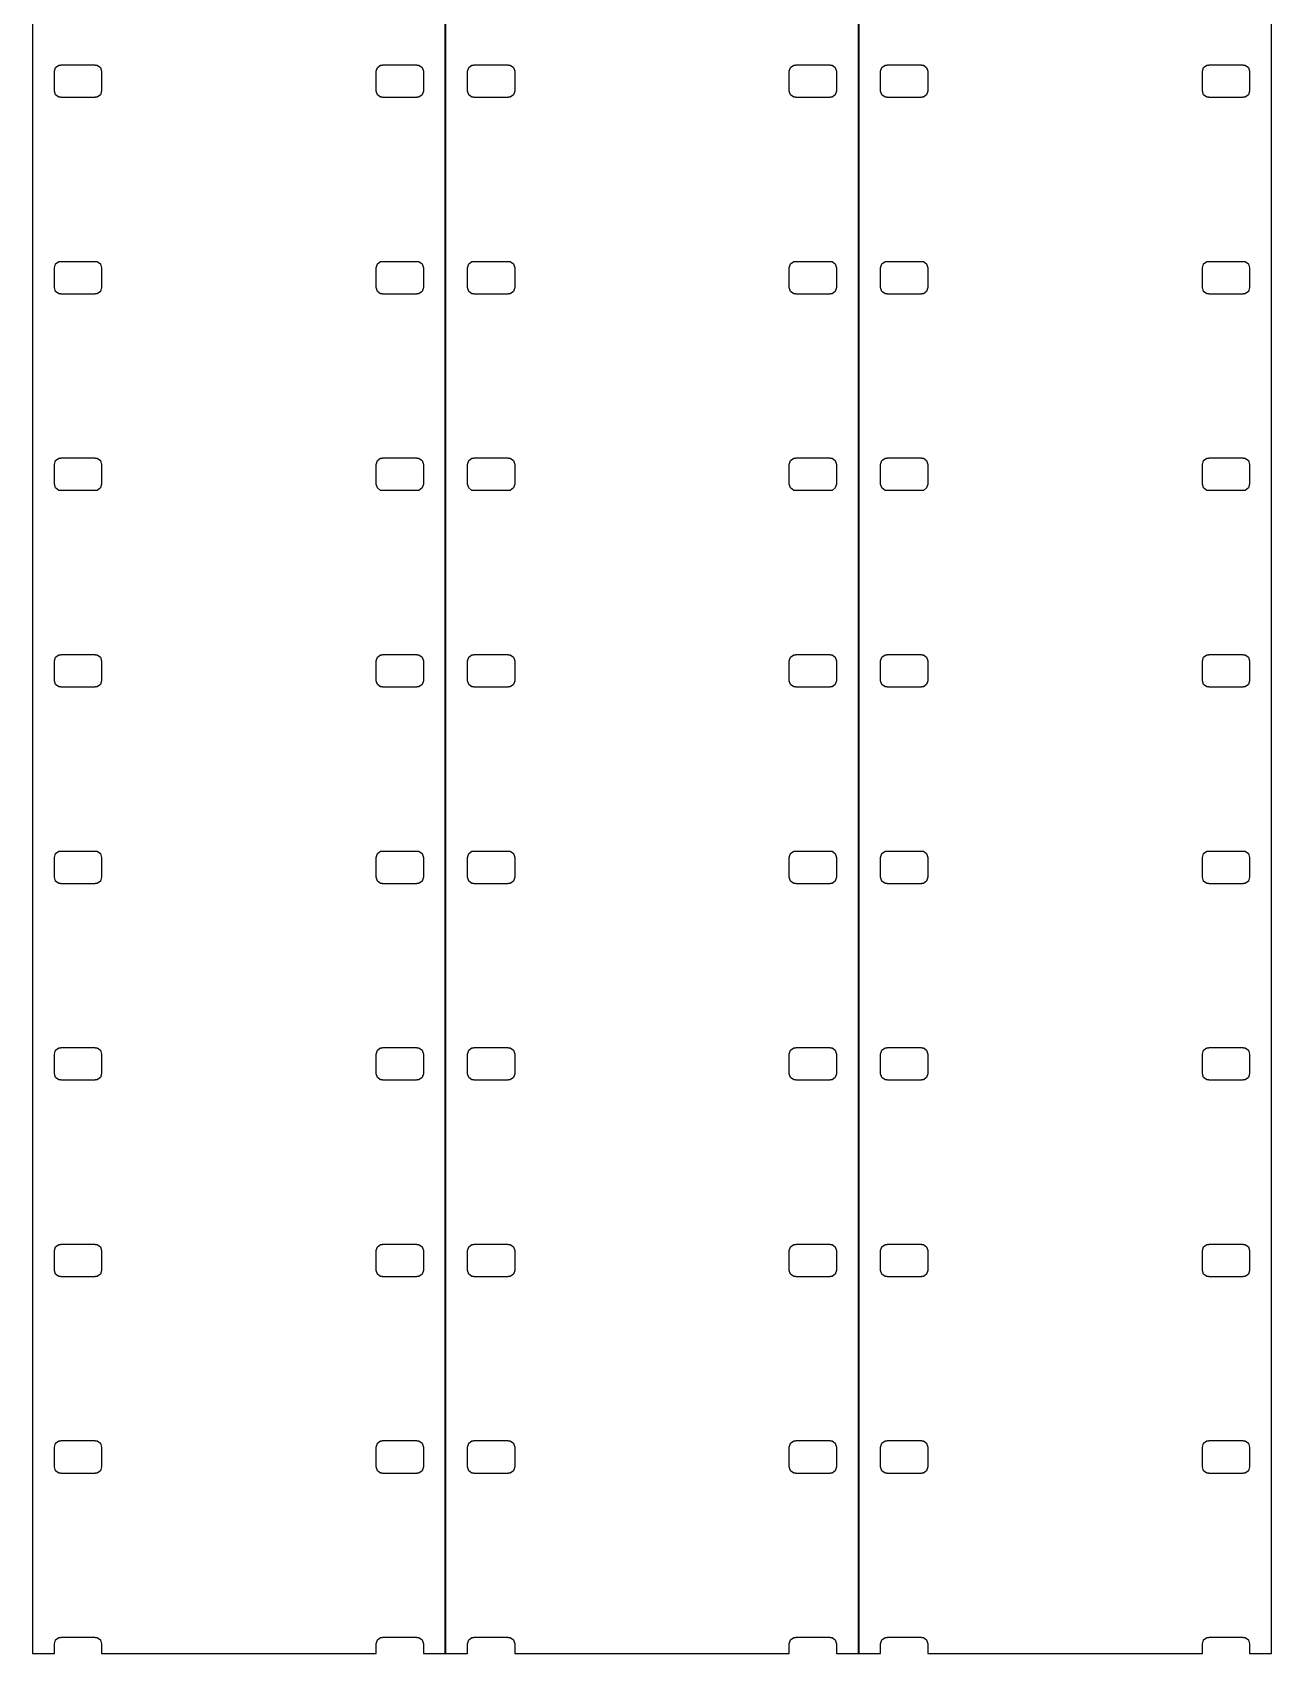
# Model space of a CAD drawing. Header units: metres. Extents: x -8 to 184, y -125 to 125.
# Drawn here: x -8 to 40, y -125.5 to -62.6 of the extents above; entities that cross this region are included whole.
import ezdxf

# ---------------------------------------------------------------- set-up
doc = ezdxf.new("R2010")
doc.units = ezdxf.units.M

msp = doc.modelspace()

# ---------------------------------------------------------------- linework, layer by layer
for p, q in [((-8, 125.482), (-8, -125.482)), ((8, -125.482), (8, 125.482)), ((8.00999, 125.482), (8.00999, -125.482)), ((24.01, -125.482), (24.01, 125.482)), ((24.02, 125.482), (24.02, -125.482)), ((40.02, -125.482), (40.02, 125.482)), ((-7.14999, -64.1375), (-7.10225, -63.9906)), ((-7.10225, -63.9906), (-6.97725, -63.8997)), ((-6.97725, -63.8997), (-6.89999, -63.8997)), ((-6.89999, -63.8997), (-6.89999, -63.8875)), ((-6.89999, -63.8875), (-5.571, -63.8875)), ((-5.571, -63.8875), (-5.571, -63.8997)), ((-5.571, -63.8997), (-5.49374, -63.8997)), ((-5.49374, -63.8997), (-5.36874, -63.9906)), ((-5.36874, -63.9906), (-5.321, -64.1375)), ((5.321, -64.1375), (5.36874, -63.9906)), ((5.36874, -63.9906), (5.49374, -63.8997)), ((5.49374, -63.8997), (5.571, -63.8997)), ((5.571, -63.8997), (5.571, -63.8875)), ((5.571, -63.8875), (6.89999, -63.8875)), ((6.89999, -63.8875), (6.89999, -63.8997)), ((6.89999, -63.8997), (6.97725, -63.8997)), ((6.97725, -63.8997), (7.10225, -63.9906)), ((7.10225, -63.9906), (7.14999, -64.1375)), ((8.86, -64.1375), (8.90775, -63.9906)), ((8.90775, -63.9906), (9.03275, -63.8997)), ((9.03275, -63.8997), (9.11, -63.8997)), ((9.11, -63.8997), (9.11, -63.8875)), ((9.11, -63.8875), (10.439, -63.8875)), ((10.439, -63.8875), (10.439, -63.8997)), ((10.439, -63.8997), (10.5163, -63.8997)), ((10.5163, -63.8997), (10.6413, -63.9906)), ((10.6413, -63.9906), (10.689, -64.1375)), ((21.331, -64.1375), (21.3787, -63.9906)), ((21.3787, -63.9906), (21.5037, -63.8997)), ((21.5037, -63.8997), (21.581, -63.8997)), ((21.581, -63.8997), (21.581, -63.8875)), ((21.581, -63.8875), (22.91, -63.8875)), ((22.91, -63.8875), (22.91, -63.8997)), ((22.91, -63.8997), (22.9872, -63.8997)), ((22.9872, -63.8997), (23.1122, -63.9906)), ((23.1122, -63.9906), (23.16, -64.1375)), ((24.87, -64.1375), (24.9177, -63.9906)), ((24.9177, -63.9906), (25.0427, -63.8997)), ((25.0427, -63.8997), (25.12, -63.8997)), ((25.12, -63.8997), (25.12, -63.8875)), ((25.12, -63.8875), (26.449, -63.8875)), ((26.449, -63.8875), (26.449, -63.8997)), ((26.449, -63.8997), (26.5262, -63.8997)), ((26.5262, -63.8997), (26.6512, -63.9906)), ((26.6512, -63.9906), (26.699, -64.1375)), ((37.341, -64.1375), (37.3887, -63.9906)), ((37.3887, -63.9906), (37.5137, -63.8997)), ((37.5137, -63.8997), (37.591, -63.8997)), ((37.591, -63.8997), (37.591, -63.8875)), ((37.591, -63.8875), (38.92, -63.8875)), ((38.92, -63.8875), (38.92, -63.8997)), ((38.92, -63.8997), (38.9973, -63.8997)), ((38.9973, -63.8997), (39.1223, -63.9906)), ((39.1223, -63.9906), (39.17, -64.1375)), ((-7.14999, -64.9075), (-7.14999, -64.1375)), ((-5.321, -64.1375), (-5.321, -64.9075)), ((5.321, -64.9075), (5.321, -64.1375)), ((7.14999, -64.1375), (7.14999, -64.9075)), ((8.86, -64.9075), (8.86, -64.1375)), ((10.689, -64.1375), (10.689, -64.9075)), ((21.331, -64.9075), (21.331, -64.1375)), ((23.16, -64.1375), (23.16, -64.9075)), ((24.87, -64.9075), (24.87, -64.1375)), ((26.699, -64.1375), (26.699, -64.9075)), ((37.341, -64.9075), (37.341, -64.1375)), ((39.17, -64.1375), (39.17, -64.9075)), ((-7.10225, -65.0544), (-7.14999, -64.9075)), ((-6.97725, -65.1453), (-7.10225, -65.0544)), ((-6.89999, -65.1453), (-6.97725, -65.1453)), ((-6.89999, -65.1575), (-6.89999, -65.1453)), ((-5.571, -65.1575), (-6.89999, -65.1575)), ((-5.49374, -65.1453), (-5.571, -65.1453)), ((-5.571, -65.1453), (-5.571, -65.1575)), ((-5.36874, -65.0544), (-5.49374, -65.1453)), ((-5.321, -64.9075), (-5.36874, -65.0544)), ((5.36874, -65.0544), (5.321, -64.9075)), ((5.49374, -65.1453), (5.36874, -65.0544)), ((5.571, -65.1453), (5.49374, -65.1453)), ((5.571, -65.1575), (5.571, -65.1453)), ((6.89999, -65.1575), (5.571, -65.1575)), ((6.97725, -65.1453), (6.89999, -65.1453)), ((6.89999, -65.1453), (6.89999, -65.1575)), ((7.10225, -65.0544), (6.97725, -65.1453)), ((7.14999, -64.9075), (7.10225, -65.0544)), ((8.90775, -65.0544), (8.86, -64.9075)), ((9.03275, -65.1453), (8.90775, -65.0544)), ((9.11, -65.1453), (9.03275, -65.1453)), ((9.11, -65.1575), (9.11, -65.1453)), ((10.439, -65.1575), (9.11, -65.1575)), ((10.5163, -65.1453), (10.439, -65.1453)), ((10.439, -65.1453), (10.439, -65.1575)), ((10.6413, -65.0544), (10.5163, -65.1453)), ((10.689, -64.9075), (10.6413, -65.0544)), ((21.3787, -65.0544), (21.331, -64.9075)), ((21.5037, -65.1453), (21.3787, -65.0544)), ((21.581, -65.1453), (21.5037, -65.1453)), ((21.581, -65.1575), (21.581, -65.1453)), ((22.91, -65.1575), (21.581, -65.1575)), ((22.9872, -65.1453), (22.91, -65.1453)), ((22.91, -65.1453), (22.91, -65.1575)), ((23.1122, -65.0544), (22.9872, -65.1453)), ((23.16, -64.9075), (23.1122, -65.0544)), ((24.9177, -65.0544), (24.87, -64.9075)), ((25.0427, -65.1453), (24.9177, -65.0544)), ((25.12, -65.1453), (25.0427, -65.1453)), ((25.12, -65.1575), (25.12, -65.1453)), ((26.449, -65.1575), (25.12, -65.1575)), ((26.5262, -65.1453), (26.449, -65.1453)), ((26.449, -65.1453), (26.449, -65.1575)), ((26.6512, -65.0544), (26.5262, -65.1453)), ((26.699, -64.9075), (26.6512, -65.0544)), ((37.3887, -65.0544), (37.341, -64.9075)), ((37.5137, -65.1453), (37.3887, -65.0544)), ((37.591, -65.1453), (37.5137, -65.1453)), ((37.591, -65.1575), (37.591, -65.1453)), ((38.92, -65.1575), (37.591, -65.1575)), ((38.9973, -65.1453), (38.92, -65.1453)), ((38.92, -65.1453), (38.92, -65.1575)), ((39.1223, -65.0544), (38.9973, -65.1453)), ((39.17, -64.9075), (39.1223, -65.0544)), ((-7.14999, -71.7575), (-7.10225, -71.6105)), ((-7.10225, -71.6105), (-6.97725, -71.5197)), ((-6.97725, -71.5197), (-6.89999, -71.5197)), ((-6.89999, -71.5197), (-6.89999, -71.5075)), ((-6.89999, -71.5075), (-5.571, -71.5075)), ((-5.571, -71.5075), (-5.571, -71.5197)), ((-5.571, -71.5197), (-5.49374, -71.5197)), ((-5.49374, -71.5197), (-5.36874, -71.6105)), ((-5.36874, -71.6105), (-5.321, -71.7575)), ((5.321, -71.7575), (5.36874, -71.6105)), ((5.36874, -71.6105), (5.49374, -71.5197)), ((5.49374, -71.5197), (5.571, -71.5197)), ((5.571, -71.5197), (5.571, -71.5075)), ((5.571, -71.5075), (6.89999, -71.5075)), ((6.89999, -71.5075), (6.89999, -71.5197)), ((6.89999, -71.5197), (6.97725, -71.5197)), ((6.97725, -71.5197), (7.10225, -71.6105)), ((7.10225, -71.6105), (7.14999, -71.7575)), ((8.86, -71.7575), (8.90775, -71.6105)), ((8.90775, -71.6105), (9.03275, -71.5197)), ((9.03275, -71.5197), (9.11, -71.5197)), ((9.11, -71.5197), (9.11, -71.5075)), ((9.11, -71.5075), (10.439, -71.5075)), ((10.439, -71.5075), (10.439, -71.5197)), ((10.439, -71.5197), (10.5163, -71.5197)), ((10.5163, -71.5197), (10.6413, -71.6105)), ((10.6413, -71.6105), (10.689, -71.7575)), ((21.331, -71.7575), (21.3787, -71.6105)), ((21.3787, -71.6105), (21.5037, -71.5197)), ((21.5037, -71.5197), (21.581, -71.5197)), ((21.581, -71.5197), (21.581, -71.5075)), ((21.581, -71.5075), (22.91, -71.5075)), ((22.91, -71.5075), (22.91, -71.5197)), ((22.91, -71.5197), (22.9872, -71.5197)), ((22.9872, -71.5197), (23.1122, -71.6105)), ((23.1122, -71.6105), (23.16, -71.7575)), ((24.87, -71.7575), (24.9177, -71.6105)), ((24.9177, -71.6105), (25.0427, -71.5197)), ((25.0427, -71.5197), (25.12, -71.5197)), ((25.12, -71.5197), (25.12, -71.5075)), ((25.12, -71.5075), (26.449, -71.5075)), ((26.449, -71.5075), (26.449, -71.5197)), ((26.449, -71.5197), (26.5262, -71.5197)), ((26.5262, -71.5197), (26.6512, -71.6105)), ((26.6512, -71.6105), (26.699, -71.7575)), ((37.341, -71.7575), (37.3887, -71.6105)), ((37.3887, -71.6105), (37.5137, -71.5197)), ((37.5137, -71.5197), (37.591, -71.5197)), ((37.591, -71.5197), (37.591, -71.5075)), ((37.591, -71.5075), (38.92, -71.5075)), ((38.92, -71.5075), (38.92, -71.5197)), ((38.92, -71.5197), (38.9973, -71.5197)), ((38.9973, -71.5197), (39.1223, -71.6105)), ((39.1223, -71.6105), (39.17, -71.7575)), ((-7.14999, -72.5275), (-7.14999, -71.7575)), ((-5.321, -71.7575), (-5.321, -72.5275)), ((5.321, -72.5275), (5.321, -71.7575)), ((7.14999, -71.7575), (7.14999, -72.5275)), ((8.86, -72.5275), (8.86, -71.7575)), ((10.689, -71.7575), (10.689, -72.5275)), ((21.331, -72.5275), (21.331, -71.7575)), ((23.16, -71.7575), (23.16, -72.5275)), ((24.87, -72.5275), (24.87, -71.7575)), ((26.699, -71.7575), (26.699, -72.5275)), ((37.341, -72.5275), (37.341, -71.7575)), ((39.17, -71.7575), (39.17, -72.5275)), ((-7.10225, -72.6744), (-7.14999, -72.5275)), ((-6.97725, -72.7653), (-7.10225, -72.6744)), ((-6.89999, -72.7653), (-6.97725, -72.7653)), ((-6.89999, -72.7775), (-6.89999, -72.7653)), ((-5.571, -72.7775), (-6.89999, -72.7775)), ((-5.49374, -72.7653), (-5.571, -72.7653)), ((-5.571, -72.7653), (-5.571, -72.7775)), ((-5.36874, -72.6744), (-5.49374, -72.7653)), ((-5.321, -72.5275), (-5.36874, -72.6744)), ((5.36874, -72.6744), (5.321, -72.5275)), ((5.49374, -72.7653), (5.36874, -72.6744)), ((5.571, -72.7653), (5.49374, -72.7653)), ((5.571, -72.7775), (5.571, -72.7653)), ((6.89999, -72.7775), (5.571, -72.7775)), ((6.97725, -72.7653), (6.89999, -72.7653)), ((6.89999, -72.7653), (6.89999, -72.7775)), ((7.10225, -72.6744), (6.97725, -72.7653)), ((7.14999, -72.5275), (7.10225, -72.6744)), ((8.90775, -72.6744), (8.86, -72.5275)), ((9.03275, -72.7653), (8.90775, -72.6744)), ((9.11, -72.7653), (9.03275, -72.7653)), ((9.11, -72.7775), (9.11, -72.7653)), ((10.439, -72.7775), (9.11, -72.7775)), ((10.5163, -72.7653), (10.439, -72.7653)), ((10.439, -72.7653), (10.439, -72.7775)), ((10.6413, -72.6744), (10.5163, -72.7653)), ((10.689, -72.5275), (10.6413, -72.6744)), ((21.3787, -72.6744), (21.331, -72.5275)), ((21.5037, -72.7653), (21.3787, -72.6744)), ((21.581, -72.7653), (21.5037, -72.7653)), ((21.581, -72.7775), (21.581, -72.7653)), ((22.91, -72.7775), (21.581, -72.7775)), ((22.9872, -72.7653), (22.91, -72.7653)), ((22.91, -72.7653), (22.91, -72.7775)), ((23.1122, -72.6744), (22.9872, -72.7653)), ((23.16, -72.5275), (23.1122, -72.6744)), ((24.9177, -72.6744), (24.87, -72.5275)), ((25.0427, -72.7653), (24.9177, -72.6744)), ((25.12, -72.7653), (25.0427, -72.7653)), ((25.12, -72.7775), (25.12, -72.7653)), ((26.449, -72.7775), (25.12, -72.7775)), ((26.5262, -72.7653), (26.449, -72.7653)), ((26.449, -72.7653), (26.449, -72.7775)), ((26.6512, -72.6744), (26.5262, -72.7653)), ((26.699, -72.5275), (26.6512, -72.6744)), ((37.3887, -72.6744), (37.341, -72.5275)), ((37.5137, -72.7653), (37.3887, -72.6744)), ((37.591, -72.7653), (37.5137, -72.7653)), ((37.591, -72.7775), (37.591, -72.7653)), ((38.92, -72.7775), (37.591, -72.7775)), ((38.9973, -72.7653), (38.92, -72.7653)), ((38.92, -72.7653), (38.92, -72.7775)), ((39.1223, -72.6744), (38.9973, -72.7653)), ((39.17, -72.5275), (39.1223, -72.6744)), ((-7.10225, -79.2305), (-6.97725, -79.1397)), ((-6.97725, -79.1397), (-6.89999, -79.1397)), ((-6.89999, -79.1397), (-6.89999, -79.1275)), ((-6.89999, -79.1275), (-5.571, -79.1275)), ((-5.571, -79.1275), (-5.571, -79.1397)), ((-5.571, -79.1397), (-5.49374, -79.1397)), ((-5.49374, -79.1397), (-5.36874, -79.2305)), ((5.36874, -79.2305), (5.49374, -79.1397)), ((5.49374, -79.1397), (5.571, -79.1397)), ((5.571, -79.1397), (5.571, -79.1275)), ((5.571, -79.1275), (6.89999, -79.1275)), ((6.89999, -79.1275), (6.89999, -79.1397)), ((6.89999, -79.1397), (6.97725, -79.1397)), ((6.97725, -79.1397), (7.10225, -79.2305)), ((8.90775, -79.2305), (9.03275, -79.1397)), ((9.03275, -79.1397), (9.11, -79.1397)), ((9.11, -79.1397), (9.11, -79.1275)), ((9.11, -79.1275), (10.439, -79.1275)), ((10.439, -79.1275), (10.439, -79.1397)), ((10.439, -79.1397), (10.5163, -79.1397)), ((10.5163, -79.1397), (10.6413, -79.2305)), ((21.3787, -79.2305), (21.5037, -79.1397)), ((21.5037, -79.1397), (21.581, -79.1397)), ((21.581, -79.1397), (21.581, -79.1275)), ((21.581, -79.1275), (22.91, -79.1275)), ((22.91, -79.1275), (22.91, -79.1397)), ((22.91, -79.1397), (22.9872, -79.1397)), ((22.9872, -79.1397), (23.1122, -79.2305)), ((24.9177, -79.2305), (25.0427, -79.1397)), ((25.0427, -79.1397), (25.12, -79.1397)), ((25.12, -79.1397), (25.12, -79.1275)), ((25.12, -79.1275), (26.449, -79.1275)), ((26.449, -79.1275), (26.449, -79.1397)), ((26.449, -79.1397), (26.5262, -79.1397)), ((26.5262, -79.1397), (26.6512, -79.2305)), ((37.3887, -79.2305), (37.5137, -79.1397)), ((37.5137, -79.1397), (37.591, -79.1397)), ((37.591, -79.1397), (37.591, -79.1275)), ((37.591, -79.1275), (38.92, -79.1275)), ((38.92, -79.1275), (38.92, -79.1397)), ((38.92, -79.1397), (38.9973, -79.1397)), ((38.9973, -79.1397), (39.1223, -79.2305)), ((-7.14999, -79.3775), (-7.10225, -79.2305)), ((-7.14999, -80.1475), (-7.14999, -79.3775)), ((-5.36874, -79.2305), (-5.321, -79.3775)), ((-5.321, -79.3775), (-5.321, -80.1475)), ((5.321, -79.3775), (5.36874, -79.2305)), ((5.321, -80.1475), (5.321, -79.3775)), ((7.10225, -79.2305), (7.14999, -79.3775)), ((7.14999, -79.3775), (7.14999, -80.1475)), ((8.86, -79.3775), (8.90775, -79.2305)), ((8.86, -80.1475), (8.86, -79.3775)), ((10.6413, -79.2305), (10.689, -79.3775)), ((10.689, -79.3775), (10.689, -80.1475)), ((21.331, -79.3775), (21.3787, -79.2305)), ((21.331, -80.1475), (21.331, -79.3775)), ((23.1122, -79.2305), (23.16, -79.3775)), ((23.16, -79.3775), (23.16, -80.1475)), ((24.87, -79.3775), (24.9177, -79.2305)), ((24.87, -80.1475), (24.87, -79.3775)), ((26.6512, -79.2305), (26.699, -79.3775)), ((26.699, -79.3775), (26.699, -80.1475)), ((37.341, -79.3775), (37.3887, -79.2305)), ((37.341, -80.1475), (37.341, -79.3775)), ((39.1223, -79.2305), (39.17, -79.3775)), ((39.17, -79.3775), (39.17, -80.1475)), ((-7.10225, -80.2944), (-7.14999, -80.1475)), ((-6.97725, -80.3853), (-7.10225, -80.2944)), ((-6.89999, -80.3853), (-6.97725, -80.3853)), ((-6.89999, -80.3975), (-6.89999, -80.3853)), ((-5.571, -80.3975), (-6.89999, -80.3975)), ((-5.49374, -80.3853), (-5.571, -80.3853)), ((-5.571, -80.3853), (-5.571, -80.3975)), ((-5.36874, -80.2944), (-5.49374, -80.3853)), ((-5.321, -80.1475), (-5.36874, -80.2944)), ((5.36874, -80.2944), (5.321, -80.1475)), ((5.49374, -80.3853), (5.36874, -80.2944)), ((5.571, -80.3853), (5.49374, -80.3853)), ((5.571, -80.3975), (5.571, -80.3853)), ((6.89999, -80.3975), (5.571, -80.3975)), ((6.97725, -80.3853), (6.89999, -80.3853)), ((6.89999, -80.3853), (6.89999, -80.3975)), ((7.10225, -80.2944), (6.97725, -80.3853)), ((7.14999, -80.1475), (7.10225, -80.2944)), ((8.90775, -80.2944), (8.86, -80.1475)), ((9.03275, -80.3853), (8.90775, -80.2944)), ((9.11, -80.3853), (9.03275, -80.3853)), ((9.11, -80.3975), (9.11, -80.3853)), ((10.439, -80.3975), (9.11, -80.3975)), ((10.5163, -80.3853), (10.439, -80.3853)), ((10.439, -80.3853), (10.439, -80.3975)), ((10.6413, -80.2944), (10.5163, -80.3853)), ((10.689, -80.1475), (10.6413, -80.2944)), ((21.3787, -80.2944), (21.331, -80.1475)), ((21.5037, -80.3853), (21.3787, -80.2944)), ((21.581, -80.3853), (21.5037, -80.3853)), ((21.581, -80.3975), (21.581, -80.3853)), ((22.91, -80.3975), (21.581, -80.3975)), ((22.9872, -80.3853), (22.91, -80.3853)), ((22.91, -80.3853), (22.91, -80.3975)), ((23.1122, -80.2944), (22.9872, -80.3853)), ((23.16, -80.1475), (23.1122, -80.2944)), ((24.9177, -80.2944), (24.87, -80.1475)), ((25.0427, -80.3853), (24.9177, -80.2944)), ((25.12, -80.3853), (25.0427, -80.3853)), ((25.12, -80.3975), (25.12, -80.3853)), ((26.449, -80.3975), (25.12, -80.3975)), ((26.5262, -80.3853), (26.449, -80.3853)), ((26.449, -80.3853), (26.449, -80.3975)), ((26.6512, -80.2944), (26.5262, -80.3853)), ((26.699, -80.1475), (26.6512, -80.2944)), ((37.3887, -80.2944), (37.341, -80.1475)), ((37.5137, -80.3853), (37.3887, -80.2944)), ((37.591, -80.3853), (37.5137, -80.3853)), ((37.591, -80.3975), (37.591, -80.3853)), ((38.92, -80.3975), (37.591, -80.3975)), ((38.9973, -80.3853), (38.92, -80.3853)), ((38.92, -80.3853), (38.92, -80.3975)), ((39.1223, -80.2944), (38.9973, -80.3853)), ((39.17, -80.1475), (39.1223, -80.2944)), ((-7.14999, -86.9975), (-7.10225, -86.8506)), ((-7.14999, -87.7675), (-7.14999, -86.9975)), ((-7.10225, -86.8506), (-6.97725, -86.7597)), ((-6.97725, -86.7597), (-6.89999, -86.7597)), ((-6.89999, -86.7597), (-6.89999, -86.7475)), ((-6.89999, -86.7475), (-5.571, -86.7475)), ((-5.571, -86.7475), (-5.571, -86.7597)), ((-5.571, -86.7597), (-5.49374, -86.7597)), ((-5.49374, -86.7597), (-5.36874, -86.8506)), ((-5.36874, -86.8506), (-5.321, -86.9975)), ((-5.321, -86.9975), (-5.321, -87.7675)), ((5.321, -86.9975), (5.36874, -86.8506)), ((5.321, -87.7675), (5.321, -86.9975)), ((5.36874, -86.8506), (5.49374, -86.7597)), ((5.49374, -86.7597), (5.571, -86.7597)), ((5.571, -86.7597), (5.571, -86.7475)), ((5.571, -86.7475), (6.89999, -86.7475)), ((6.89999, -86.7475), (6.89999, -86.7597)), ((6.89999, -86.7597), (6.97725, -86.7597)), ((6.97725, -86.7597), (7.10225, -86.8506)), ((7.10225, -86.8506), (7.14999, -86.9975)), ((7.14999, -86.9975), (7.14999, -87.7675)), ((8.86, -86.9975), (8.90775, -86.8506)), ((8.86, -87.7675), (8.86, -86.9975)), ((8.90775, -86.8506), (9.03275, -86.7597)), ((9.03275, -86.7597), (9.11, -86.7597)), ((9.11, -86.7597), (9.11, -86.7475)), ((9.11, -86.7475), (10.439, -86.7475)), ((10.439, -86.7475), (10.439, -86.7597)), ((10.439, -86.7597), (10.5163, -86.7597)), ((10.5163, -86.7597), (10.6413, -86.8506)), ((10.6413, -86.8506), (10.689, -86.9975)), ((10.689, -86.9975), (10.689, -87.7675)), ((21.331, -86.9975), (21.3787, -86.8506)), ((21.331, -87.7675), (21.331, -86.9975)), ((21.3787, -86.8506), (21.5037, -86.7597)), ((21.5037, -86.7597), (21.581, -86.7597)), ((21.581, -86.7597), (21.581, -86.7475)), ((21.581, -86.7475), (22.91, -86.7475)), ((22.91, -86.7475), (22.91, -86.7597)), ((22.91, -86.7597), (22.9872, -86.7597)), ((22.9872, -86.7597), (23.1122, -86.8506)), ((23.1122, -86.8506), (23.16, -86.9975)), ((23.16, -86.9975), (23.16, -87.7675)), ((24.87, -86.9975), (24.9177, -86.8506)), ((24.87, -87.7675), (24.87, -86.9975)), ((24.9177, -86.8506), (25.0427, -86.7597)), ((25.0427, -86.7597), (25.12, -86.7597)), ((25.12, -86.7597), (25.12, -86.7475)), ((25.12, -86.7475), (26.449, -86.7475)), ((26.449, -86.7475), (26.449, -86.7597)), ((26.449, -86.7597), (26.5262, -86.7597)), ((26.5262, -86.7597), (26.6512, -86.8506)), ((26.6512, -86.8506), (26.699, -86.9975)), ((26.699, -86.9975), (26.699, -87.7675)), ((37.341, -86.9975), (37.3887, -86.8506)), ((37.341, -87.7675), (37.341, -86.9975)), ((37.3887, -86.8506), (37.5137, -86.7597)), ((37.5137, -86.7597), (37.591, -86.7597)), ((37.591, -86.7597), (37.591, -86.7475)), ((37.591, -86.7475), (38.92, -86.7475)), ((38.92, -86.7475), (38.92, -86.7597)), ((38.92, -86.7597), (38.9973, -86.7597)), ((38.9973, -86.7597), (39.1223, -86.8506)), ((39.1223, -86.8506), (39.17, -86.9975)), ((39.17, -86.9975), (39.17, -87.7675)), ((-7.10225, -87.9144), (-7.14999, -87.7675)), ((-6.97725, -88.0053), (-7.10225, -87.9144)), ((-5.36874, -87.9144), (-5.49374, -88.0053)), ((-5.321, -87.7675), (-5.36874, -87.9144)), ((5.36874, -87.9144), (5.321, -87.7675)), ((5.49374, -88.0053), (5.36874, -87.9144)), ((7.10225, -87.9144), (6.97725, -88.0053)), ((7.14999, -87.7675), (7.10225, -87.9144)), ((8.90775, -87.9144), (8.86, -87.7675)), ((9.03275, -88.0053), (8.90775, -87.9144)), ((10.6413, -87.9144), (10.5163, -88.0053)), ((10.689, -87.7675), (10.6413, -87.9144)), ((21.3787, -87.9144), (21.331, -87.7675)), ((21.5037, -88.0053), (21.3787, -87.9144)), ((23.1122, -87.9144), (22.9872, -88.0053)), ((23.16, -87.7675), (23.1122, -87.9144)), ((24.9177, -87.9144), (24.87, -87.7675)), ((25.0427, -88.0053), (24.9177, -87.9144)), ((26.6512, -87.9144), (26.5262, -88.0053)), ((26.699, -87.7675), (26.6512, -87.9144)), ((37.3887, -87.9144), (37.341, -87.7675)), ((37.5137, -88.0053), (37.3887, -87.9144)), ((39.1223, -87.9144), (38.9973, -88.0053)), ((39.17, -87.7675), (39.1223, -87.9144)), ((-6.89999, -88.0053), (-6.97725, -88.0053)), ((-6.89999, -88.0175), (-6.89999, -88.0053)), ((-5.571, -88.0175), (-6.89999, -88.0175)), ((-5.571, -88.0053), (-5.571, -88.0175)), ((-5.49374, -88.0053), (-5.571, -88.0053)), ((5.571, -88.0053), (5.49374, -88.0053)), ((5.571, -88.0175), (5.571, -88.0053)), ((6.89999, -88.0175), (5.571, -88.0175)), ((6.97725, -88.0053), (6.89999, -88.0053)), ((6.89999, -88.0053), (6.89999, -88.0175)), ((9.11, -88.0053), (9.03275, -88.0053)), ((9.11, -88.0175), (9.11, -88.0053)), ((10.439, -88.0175), (9.11, -88.0175)), ((10.439, -88.0053), (10.439, -88.0175)), ((10.5163, -88.0053), (10.439, -88.0053)), ((21.581, -88.0053), (21.5037, -88.0053)), ((21.581, -88.0175), (21.581, -88.0053)), ((22.91, -88.0175), (21.581, -88.0175)), ((22.9872, -88.0053), (22.91, -88.0053)), ((22.91, -88.0053), (22.91, -88.0175)), ((25.12, -88.0053), (25.0427, -88.0053)), ((25.12, -88.0175), (25.12, -88.0053)), ((26.449, -88.0175), (25.12, -88.0175)), ((26.5262, -88.0053), (26.449, -88.0053)), ((26.449, -88.0053), (26.449, -88.0175)), ((37.591, -88.0053), (37.5137, -88.0053)), ((37.591, -88.0175), (37.591, -88.0053)), ((38.92, -88.0175), (37.591, -88.0175)), ((38.9973, -88.0053), (38.92, -88.0053)), ((38.92, -88.0053), (38.92, -88.0175)), ((-7.14999, -94.6175), (-7.10225, -94.4706)), ((-7.14999, -95.3875), (-7.14999, -94.6175)), ((-7.10225, -94.4706), (-6.97725, -94.3797)), ((-6.97725, -94.3797), (-6.89999, -94.3797)), ((-6.89999, -94.3797), (-6.89999, -94.3675)), ((-6.89999, -94.3675), (-5.571, -94.3675)), ((-5.571, -94.3675), (-5.571, -94.3797)), ((-5.571, -94.3797), (-5.49374, -94.3797)), ((-5.49374, -94.3797), (-5.36874, -94.4706)), ((-5.36874, -94.4706), (-5.321, -94.6175)), ((-5.321, -94.6175), (-5.321, -95.3875)), ((5.321, -94.6175), (5.36874, -94.4706)), ((5.321, -95.3875), (5.321, -94.6175)), ((5.36874, -94.4706), (5.49374, -94.3797)), ((5.49374, -94.3797), (5.571, -94.3797)), ((5.571, -94.3797), (5.571, -94.3675)), ((5.571, -94.3675), (6.89999, -94.3675)), ((6.89999, -94.3675), (6.89999, -94.3797)), ((6.89999, -94.3797), (6.97725, -94.3797)), ((6.97725, -94.3797), (7.10225, -94.4706)), ((7.10225, -94.4706), (7.14999, -94.6175)), ((7.14999, -94.6175), (7.14999, -95.3875)), ((8.86, -94.6175), (8.90775, -94.4706)), ((8.86, -95.3875), (8.86, -94.6175)), ((8.90775, -94.4706), (9.03275, -94.3797)), ((9.03275, -94.3797), (9.11, -94.3797)), ((9.11, -94.3797), (9.11, -94.3675)), ((9.11, -94.3675), (10.439, -94.3675)), ((10.439, -94.3675), (10.439, -94.3797)), ((10.439, -94.3797), (10.5163, -94.3797)), ((10.5163, -94.3797), (10.6413, -94.4706)), ((10.6413, -94.4706), (10.689, -94.6175)), ((10.689, -94.6175), (10.689, -95.3875)), ((21.331, -94.6175), (21.3787, -94.4706)), ((21.331, -95.3875), (21.331, -94.6175)), ((21.3787, -94.4706), (21.5037, -94.3797)), ((21.5037, -94.3797), (21.581, -94.3797)), ((21.581, -94.3797), (21.581, -94.3675)), ((21.581, -94.3675), (22.91, -94.3675)), ((22.91, -94.3675), (22.91, -94.3797)), ((22.91, -94.3797), (22.9872, -94.3797)), ((22.9872, -94.3797), (23.1122, -94.4706)), ((23.1122, -94.4706), (23.16, -94.6175)), ((23.16, -94.6175), (23.16, -95.3875)), ((24.87, -94.6175), (24.9177, -94.4706)), ((24.87, -95.3875), (24.87, -94.6175)), ((24.9177, -94.4706), (25.0427, -94.3797)), ((25.0427, -94.3797), (25.12, -94.3797)), ((25.12, -94.3797), (25.12, -94.3675)), ((25.12, -94.3675), (26.449, -94.3675)), ((26.449, -94.3675), (26.449, -94.3797)), ((26.449, -94.3797), (26.5262, -94.3797)), ((26.5262, -94.3797), (26.6512, -94.4706)), ((26.6512, -94.4706), (26.699, -94.6175)), ((26.699, -94.6175), (26.699, -95.3875)), ((37.341, -94.6175), (37.3887, -94.4706)), ((37.341, -95.3875), (37.341, -94.6175)), ((37.3887, -94.4706), (37.5137, -94.3797)), ((37.5137, -94.3797), (37.591, -94.3797)), ((37.591, -94.3797), (37.591, -94.3675)), ((37.591, -94.3675), (38.92, -94.3675)), ((38.92, -94.3675), (38.92, -94.3797)), ((38.92, -94.3797), (38.9973, -94.3797)), ((38.9973, -94.3797), (39.1223, -94.4706)), ((39.1223, -94.4706), (39.17, -94.6175)), ((39.17, -94.6175), (39.17, -95.3875)), ((-7.10225, -95.5344), (-7.14999, -95.3875)), ((-5.321, -95.3875), (-5.36874, -95.5344)), ((5.36874, -95.5344), (5.321, -95.3875)), ((7.14999, -95.3875), (7.10225, -95.5344)), ((8.90775, -95.5344), (8.86, -95.3875)), ((10.689, -95.3875), (10.6413, -95.5344)), ((21.3787, -95.5344), (21.331, -95.3875)), ((23.16, -95.3875), (23.1122, -95.5344)), ((24.9177, -95.5344), (24.87, -95.3875)), ((26.699, -95.3875), (26.6512, -95.5344)), ((37.3887, -95.5344), (37.341, -95.3875)), ((39.17, -95.3875), (39.1223, -95.5344)), ((-6.97725, -95.6253), (-7.10225, -95.5344)), ((-6.89999, -95.6253), (-6.97725, -95.6253)), ((-6.89999, -95.6375), (-6.89999, -95.6253)), ((-5.571, -95.6375), (-6.89999, -95.6375)), ((-5.49374, -95.6253), (-5.571, -95.6253)), ((-5.571, -95.6253), (-5.571, -95.6375)), ((-5.36874, -95.5344), (-5.49374, -95.6253)), ((5.49374, -95.6253), (5.36874, -95.5344)), ((5.571, -95.6253), (5.49374, -95.6253)), ((5.571, -95.6375), (5.571, -95.6253)), ((6.89999, -95.6375), (5.571, -95.6375)), ((6.97725, -95.6253), (6.89999, -95.6253)), ((6.89999, -95.6253), (6.89999, -95.6375)), ((7.10225, -95.5344), (6.97725, -95.6253)), ((9.03275, -95.6253), (8.90775, -95.5344)), ((9.11, -95.6253), (9.03275, -95.6253)), ((9.11, -95.6375), (9.11, -95.6253)), ((10.439, -95.6375), (9.11, -95.6375)), ((10.5163, -95.6253), (10.439, -95.6253)), ((10.439, -95.6253), (10.439, -95.6375)), ((10.6413, -95.5344), (10.5163, -95.6253)), ((21.5037, -95.6253), (21.3787, -95.5344)), ((21.581, -95.6253), (21.5037, -95.6253)), ((21.581, -95.6375), (21.581, -95.6253)), ((22.91, -95.6375), (21.581, -95.6375)), ((22.9872, -95.6253), (22.91, -95.6253)), ((22.91, -95.6253), (22.91, -95.6375)), ((23.1122, -95.5344), (22.9872, -95.6253)), ((25.0427, -95.6253), (24.9177, -95.5344)), ((25.12, -95.6253), (25.0427, -95.6253)), ((25.12, -95.6375), (25.12, -95.6253)), ((26.449, -95.6375), (25.12, -95.6375)), ((26.5262, -95.6253), (26.449, -95.6253)), ((26.449, -95.6253), (26.449, -95.6375)), ((26.6512, -95.5344), (26.5262, -95.6253)), ((37.5137, -95.6253), (37.3887, -95.5344)), ((37.591, -95.6253), (37.5137, -95.6253)), ((37.591, -95.6375), (37.591, -95.6253)), ((38.92, -95.6375), (37.591, -95.6375)), ((38.9973, -95.6253), (38.92, -95.6253)), ((38.92, -95.6253), (38.92, -95.6375)), ((39.1223, -95.5344), (38.9973, -95.6253)), ((-7.14999, -102.238), (-7.10225, -102.091)), ((-7.14999, -103.007), (-7.14999, -102.238)), ((-7.10225, -102.091), (-6.97725, -102)), ((-6.97725, -102), (-6.89999, -102)), ((-6.89999, -102), (-6.89999, -101.988)), ((-6.89999, -101.988), (-5.571, -101.988)), ((-5.571, -101.988), (-5.571, -102)), ((-5.571, -102), (-5.49374, -102)), ((-5.49374, -102), (-5.36874, -102.091)), ((-5.36874, -102.091), (-5.321, -102.238)), ((-5.321, -102.238), (-5.321, -103.007)), ((5.321, -102.238), (5.36874, -102.091)), ((5.321, -103.007), (5.321, -102.238)), ((5.36874, -102.091), (5.49374, -102)), ((5.49374, -102), (5.571, -102)), ((5.571, -102), (5.571, -101.988)), ((5.571, -101.988), (6.89999, -101.988)), ((6.89999, -101.988), (6.89999, -102)), ((6.89999, -102), (6.97725, -102)), ((6.97725, -102), (7.10225, -102.091)), ((7.10225, -102.091), (7.14999, -102.238)), ((7.14999, -102.238), (7.14999, -103.007)), ((8.86, -102.238), (8.90775, -102.091)), ((8.86, -103.007), (8.86, -102.238)), ((8.90775, -102.091), (9.03275, -102)), ((9.03275, -102), (9.11, -102)), ((9.11, -102), (9.11, -101.988)), ((9.11, -101.988), (10.439, -101.988)), ((10.439, -101.988), (10.439, -102)), ((10.439, -102), (10.5163, -102)), ((10.5163, -102), (10.6413, -102.091)), ((10.6413, -102.091), (10.689, -102.238)), ((10.689, -102.238), (10.689, -103.007)), ((21.331, -102.238), (21.3787, -102.091)), ((21.331, -103.007), (21.331, -102.238)), ((21.3787, -102.091), (21.5037, -102)), ((21.5037, -102), (21.581, -102)), ((21.581, -102), (21.581, -101.988)), ((21.581, -101.988), (22.91, -101.988)), ((22.91, -101.988), (22.91, -102)), ((22.91, -102), (22.9872, -102)), ((22.9872, -102), (23.1122, -102.091)), ((23.1122, -102.091), (23.16, -102.238)), ((23.16, -102.238), (23.16, -103.007)), ((24.87, -102.238), (24.9177, -102.091)), ((24.87, -103.007), (24.87, -102.238)), ((24.9177, -102.091), (25.0427, -102)), ((25.0427, -102), (25.12, -102)), ((25.12, -102), (25.12, -101.988)), ((25.12, -101.988), (26.449, -101.988)), ((26.449, -101.988), (26.449, -102)), ((26.449, -102), (26.5262, -102)), ((26.5262, -102), (26.6512, -102.091)), ((26.6512, -102.091), (26.699, -102.238)), ((26.699, -102.238), (26.699, -103.007)), ((37.341, -102.238), (37.3887, -102.091)), ((37.341, -103.007), (37.341, -102.238)), ((37.3887, -102.091), (37.5137, -102)), ((37.5137, -102), (37.591, -102)), ((37.591, -102), (37.591, -101.988)), ((37.591, -101.988), (38.92, -101.988)), ((38.92, -101.988), (38.92, -102)), ((38.92, -102), (38.9973, -102)), ((38.9973, -102), (39.1223, -102.091)), ((39.1223, -102.091), (39.17, -102.238)), ((39.17, -102.238), (39.17, -103.007)), ((-7.10225, -103.154), (-7.14999, -103.007)), ((-5.321, -103.007), (-5.36874, -103.154)), ((5.36874, -103.154), (5.321, -103.007)), ((7.14999, -103.007), (7.10225, -103.154)), ((8.90775, -103.154), (8.86, -103.007)), ((10.689, -103.007), (10.6413, -103.154)), ((21.3787, -103.154), (21.331, -103.007)), ((23.16, -103.007), (23.1122, -103.154)), ((24.9177, -103.154), (24.87, -103.007)), ((26.699, -103.007), (26.6512, -103.154)), ((37.3887, -103.154), (37.341, -103.007)), ((39.17, -103.007), (39.1223, -103.154)), ((-6.97725, -103.245), (-7.10225, -103.154)), ((-6.89999, -103.245), (-6.97725, -103.245)), ((-6.89999, -103.257), (-6.89999, -103.245)), ((-5.571, -103.257), (-6.89999, -103.257)), ((-5.49374, -103.245), (-5.571, -103.245)), ((-5.571, -103.245), (-5.571, -103.257)), ((-5.36874, -103.154), (-5.49374, -103.245)), ((5.49374, -103.245), (5.36874, -103.154)), ((5.571, -103.245), (5.49374, -103.245)), ((5.571, -103.257), (5.571, -103.245)), ((6.89999, -103.257), (5.571, -103.257)), ((6.97725, -103.245), (6.89999, -103.245)), ((6.89999, -103.245), (6.89999, -103.257)), ((7.10225, -103.154), (6.97725, -103.245)), ((9.03275, -103.245), (8.90775, -103.154)), ((9.11, -103.245), (9.03275, -103.245)), ((9.11, -103.257), (9.11, -103.245)), ((10.439, -103.257), (9.11, -103.257)), ((10.5163, -103.245), (10.439, -103.245)), ((10.439, -103.245), (10.439, -103.257)), ((10.6413, -103.154), (10.5163, -103.245)), ((21.5037, -103.245), (21.3787, -103.154)), ((21.581, -103.245), (21.5037, -103.245)), ((21.581, -103.257), (21.581, -103.245)), ((22.91, -103.257), (21.581, -103.257)), ((22.9872, -103.245), (22.91, -103.245)), ((22.91, -103.245), (22.91, -103.257)), ((23.1122, -103.154), (22.9872, -103.245)), ((25.0427, -103.245), (24.9177, -103.154)), ((25.12, -103.245), (25.0427, -103.245)), ((25.12, -103.257), (25.12, -103.245)), ((26.449, -103.257), (25.12, -103.257)), ((26.5262, -103.245), (26.449, -103.245)), ((26.449, -103.245), (26.449, -103.257)), ((26.6512, -103.154), (26.5262, -103.245)), ((37.5137, -103.245), (37.3887, -103.154)), ((37.591, -103.245), (37.5137, -103.245)), ((37.591, -103.257), (37.591, -103.245)), ((38.92, -103.257), (37.591, -103.257)), ((38.9973, -103.245), (38.92, -103.245)), ((38.92, -103.245), (38.92, -103.257)), ((39.1223, -103.154), (38.9973, -103.245)), ((-7.14999, -109.857), (-7.10225, -109.711)), ((-7.14999, -110.628), (-7.14999, -109.857)), ((-7.10225, -109.711), (-6.97725, -109.62)), ((-6.97725, -109.62), (-6.89999, -109.62)), ((-6.89999, -109.62), (-6.89999, -109.607)), ((-6.89999, -109.607), (-5.571, -109.607)), ((-5.571, -109.607), (-5.571, -109.62)), ((-5.571, -109.62), (-5.49374, -109.62)), ((-5.49374, -109.62), (-5.36874, -109.711)), ((-5.36874, -109.711), (-5.321, -109.857)), ((-5.321, -109.857), (-5.321, -110.628)), ((5.321, -109.857), (5.36874, -109.711)), ((5.321, -110.628), (5.321, -109.857)), ((5.36874, -109.711), (5.49374, -109.62)), ((5.49374, -109.62), (5.571, -109.62)), ((5.571, -109.62), (5.571, -109.607)), ((5.571, -109.607), (6.89999, -109.607)), ((6.89999, -109.607), (6.89999, -109.62)), ((6.89999, -109.62), (6.97725, -109.62)), ((6.97725, -109.62), (7.10225, -109.711)), ((7.10225, -109.711), (7.14999, -109.857)), ((7.14999, -109.857), (7.14999, -110.628)), ((8.86, -109.857), (8.90775, -109.711)), ((8.86, -110.628), (8.86, -109.857)), ((8.90775, -109.711), (9.03275, -109.62)), ((9.03275, -109.62), (9.11, -109.62)), ((9.11, -109.62), (9.11, -109.607)), ((9.11, -109.607), (10.439, -109.607)), ((10.439, -109.607), (10.439, -109.62)), ((10.439, -109.62), (10.5163, -109.62)), ((10.5163, -109.62), (10.6413, -109.711)), ((10.6413, -109.711), (10.689, -109.857)), ((10.689, -109.857), (10.689, -110.628)), ((21.331, -109.857), (21.3787, -109.711)), ((21.331, -110.628), (21.331, -109.857)), ((21.3787, -109.711), (21.5037, -109.62)), ((21.5037, -109.62), (21.581, -109.62)), ((21.581, -109.62), (21.581, -109.607)), ((21.581, -109.607), (22.91, -109.607)), ((22.91, -109.607), (22.91, -109.62)), ((22.91, -109.62), (22.9872, -109.62)), ((22.9872, -109.62), (23.1122, -109.711)), ((23.1122, -109.711), (23.16, -109.857)), ((23.16, -109.857), (23.16, -110.628)), ((24.87, -109.857), (24.9177, -109.711)), ((24.87, -110.628), (24.87, -109.857)), ((24.9177, -109.711), (25.0427, -109.62)), ((25.0427, -109.62), (25.12, -109.62)), ((25.12, -109.62), (25.12, -109.607)), ((25.12, -109.607), (26.449, -109.607)), ((26.449, -109.607), (26.449, -109.62)), ((26.449, -109.62), (26.5262, -109.62)), ((26.5262, -109.62), (26.6512, -109.711)), ((26.6512, -109.711), (26.699, -109.857)), ((26.699, -109.857), (26.699, -110.628)), ((37.341, -109.857), (37.3887, -109.711)), ((37.341, -110.628), (37.341, -109.857)), ((37.3887, -109.711), (37.5137, -109.62)), ((37.5137, -109.62), (37.591, -109.62)), ((37.591, -109.62), (37.591, -109.607)), ((37.591, -109.607), (38.92, -109.607)), ((38.92, -109.607), (38.92, -109.62)), ((38.92, -109.62), (38.9973, -109.62)), ((38.9973, -109.62), (39.1223, -109.711)), ((39.1223, -109.711), (39.17, -109.857)), ((39.17, -109.857), (39.17, -110.628)), ((-7.10225, -110.774), (-7.14999, -110.628)), ((-6.97725, -110.865), (-7.10225, -110.774)), ((-6.89999, -110.865), (-6.97725, -110.865)), ((-6.89999, -110.878), (-6.89999, -110.865)), ((-5.571, -110.878), (-6.89999, -110.878)), ((-5.571, -110.865), (-5.571, -110.878)), ((-5.49374, -110.865), (-5.571, -110.865)), ((-5.36874, -110.774), (-5.49374, -110.865)), ((-5.321, -110.628), (-5.36874, -110.774)), ((5.36874, -110.774), (5.321, -110.628)), ((5.49374, -110.865), (5.36874, -110.774)), ((5.571, -110.865), (5.49374, -110.865)), ((5.571, -110.878), (5.571, -110.865)), ((6.89999, -110.878), (5.571, -110.878)), ((6.97725, -110.865), (6.89999, -110.865)), ((6.89999, -110.865), (6.89999, -110.878)), ((7.10225, -110.774), (6.97725, -110.865)), ((7.14999, -110.628), (7.10225, -110.774)), ((8.90775, -110.774), (8.86, -110.628)), ((9.03275, -110.865), (8.90775, -110.774)), ((9.11, -110.865), (9.03275, -110.865)), ((9.11, -110.878), (9.11, -110.865)), ((10.439, -110.878), (9.11, -110.878)), ((10.439, -110.865), (10.439, -110.878)), ((10.5163, -110.865), (10.439, -110.865)), ((10.6413, -110.774), (10.5163, -110.865)), ((10.689, -110.628), (10.6413, -110.774)), ((21.3787, -110.774), (21.331, -110.628)), ((21.5037, -110.865), (21.3787, -110.774)), ((21.581, -110.865), (21.5037, -110.865)), ((21.581, -110.878), (21.581, -110.865)), ((22.91, -110.878), (21.581, -110.878)), ((22.9872, -110.865), (22.91, -110.865)), ((22.91, -110.865), (22.91, -110.878)), ((23.1122, -110.774), (22.9872, -110.865)), ((23.16, -110.628), (23.1122, -110.774)), ((24.9177, -110.774), (24.87, -110.628)), ((25.0427, -110.865), (24.9177, -110.774)), ((25.12, -110.865), (25.0427, -110.865)), ((25.12, -110.878), (25.12, -110.865)), ((26.449, -110.878), (25.12, -110.878)), ((26.5262, -110.865), (26.449, -110.865)), ((26.449, -110.865), (26.449, -110.878)), ((26.6512, -110.774), (26.5262, -110.865)), ((26.699, -110.628), (26.6512, -110.774)), ((37.3887, -110.774), (37.341, -110.628)), ((37.5137, -110.865), (37.3887, -110.774)), ((37.591, -110.865), (37.5137, -110.865)), ((37.591, -110.878), (37.591, -110.865)), ((38.92, -110.878), (37.591, -110.878)), ((38.9973, -110.865), (38.92, -110.865)), ((38.92, -110.865), (38.92, -110.878)), ((39.1223, -110.774), (38.9973, -110.865)), ((39.17, -110.628), (39.1223, -110.774)), ((-7.14999, -117.477), (-7.10225, -117.331)), ((-7.14999, -118.247), (-7.14999, -117.477)), ((-7.10225, -117.331), (-6.97725, -117.24)), ((-6.97725, -117.24), (-6.89999, -117.24)), ((-6.89999, -117.24), (-6.89999, -117.227)), ((-6.89999, -117.227), (-5.571, -117.227)), ((-5.571, -117.227), (-5.571, -117.24)), ((-5.571, -117.24), (-5.49374, -117.24)), ((-5.49374, -117.24), (-5.36874, -117.331)), ((-5.36874, -117.331), (-5.321, -117.477)), ((-5.321, -117.477), (-5.321, -118.247)), ((5.321, -117.477), (5.36874, -117.331)), ((5.321, -118.247), (5.321, -117.477)), ((5.36874, -117.331), (5.49374, -117.24)), ((5.49374, -117.24), (5.571, -117.24)), ((5.571, -117.24), (5.571, -117.227)), ((5.571, -117.227), (6.89999, -117.227)), ((6.89999, -117.227), (6.89999, -117.24)), ((6.89999, -117.24), (6.97725, -117.24)), ((6.97725, -117.24), (7.10225, -117.331)), ((7.10225, -117.331), (7.14999, -117.477)), ((7.14999, -117.477), (7.14999, -118.247)), ((8.86, -117.477), (8.90775, -117.331)), ((8.86, -118.247), (8.86, -117.477)), ((8.90775, -117.331), (9.03275, -117.24)), ((9.03275, -117.24), (9.11, -117.24)), ((9.11, -117.24), (9.11, -117.227)), ((9.11, -117.227), (10.439, -117.227)), ((10.439, -117.227), (10.439, -117.24)), ((10.439, -117.24), (10.5163, -117.24)), ((10.5163, -117.24), (10.6413, -117.331)), ((10.6413, -117.331), (10.689, -117.477)), ((10.689, -117.477), (10.689, -118.247)), ((21.331, -117.477), (21.3787, -117.331)), ((21.331, -118.247), (21.331, -117.477)), ((21.3787, -117.331), (21.5037, -117.24)), ((21.5037, -117.24), (21.581, -117.24)), ((21.581, -117.24), (21.581, -117.227)), ((21.581, -117.227), (22.91, -117.227)), ((22.91, -117.227), (22.91, -117.24)), ((22.91, -117.24), (22.9872, -117.24)), ((22.9872, -117.24), (23.1122, -117.331)), ((23.1122, -117.331), (23.16, -117.477)), ((23.16, -117.477), (23.16, -118.247)), ((24.87, -117.477), (24.9177, -117.331)), ((24.87, -118.247), (24.87, -117.477)), ((24.9177, -117.331), (25.0427, -117.24)), ((25.0427, -117.24), (25.12, -117.24)), ((25.12, -117.24), (25.12, -117.227)), ((25.12, -117.227), (26.449, -117.227)), ((26.449, -117.227), (26.449, -117.24)), ((26.449, -117.24), (26.5262, -117.24)), ((26.5262, -117.24), (26.6512, -117.331)), ((26.6512, -117.331), (26.699, -117.477)), ((26.699, -117.477), (26.699, -118.247)), ((37.341, -117.477), (37.3887, -117.331)), ((37.341, -118.247), (37.341, -117.477)), ((37.3887, -117.331), (37.5137, -117.24)), ((37.5137, -117.24), (37.591, -117.24)), ((37.591, -117.24), (37.591, -117.227)), ((37.591, -117.227), (38.92, -117.227)), ((38.92, -117.227), (38.92, -117.24)), ((38.92, -117.24), (38.9973, -117.24)), ((38.9973, -117.24), (39.1223, -117.331)), ((39.1223, -117.331), (39.17, -117.477)), ((39.17, -117.477), (39.17, -118.247)), ((-7.10225, -118.394), (-7.14999, -118.247)), ((-6.97725, -118.485), (-7.10225, -118.394)), ((-6.89999, -118.485), (-6.97725, -118.485)), ((-6.89999, -118.497), (-6.89999, -118.485)), ((-5.571, -118.497), (-6.89999, -118.497)), ((-5.49374, -118.485), (-5.571, -118.485)), ((-5.571, -118.485), (-5.571, -118.497)), ((-5.36874, -118.394), (-5.49374, -118.485)), ((-5.321, -118.247), (-5.36874, -118.394)), ((5.36874, -118.394), (5.321, -118.247)), ((5.49374, -118.485), (5.36874, -118.394)), ((5.571, -118.485), (5.49374, -118.485)), ((5.571, -118.497), (5.571, -118.485)), ((6.89999, -118.497), (5.571, -118.497)), ((6.97725, -118.485), (6.89999, -118.485)), ((6.89999, -118.485), (6.89999, -118.497)), ((7.10225, -118.394), (6.97725, -118.485)), ((7.14999, -118.247), (7.10225, -118.394)), ((8.90775, -118.394), (8.86, -118.247)), ((9.03275, -118.485), (8.90775, -118.394)), ((9.11, -118.485), (9.03275, -118.485)), ((9.11, -118.497), (9.11, -118.485)), ((10.439, -118.497), (9.11, -118.497)), ((10.5163, -118.485), (10.439, -118.485)), ((10.439, -118.485), (10.439, -118.497)), ((10.6413, -118.394), (10.5163, -118.485)), ((10.689, -118.247), (10.6413, -118.394)), ((21.3787, -118.394), (21.331, -118.247)), ((21.5037, -118.485), (21.3787, -118.394)), ((21.581, -118.485), (21.5037, -118.485)), ((21.581, -118.497), (21.581, -118.485)), ((22.91, -118.497), (21.581, -118.497)), ((22.9872, -118.485), (22.91, -118.485)), ((22.91, -118.485), (22.91, -118.497)), ((23.1122, -118.394), (22.9872, -118.485)), ((23.16, -118.247), (23.1122, -118.394)), ((24.9177, -118.394), (24.87, -118.247)), ((25.0427, -118.485), (24.9177, -118.394)), ((25.12, -118.485), (25.0427, -118.485)), ((25.12, -118.497), (25.12, -118.485)), ((26.449, -118.497), (25.12, -118.497)), ((26.5262, -118.485), (26.449, -118.485)), ((26.449, -118.485), (26.449, -118.497)), ((26.6512, -118.394), (26.5262, -118.485)), ((26.699, -118.247), (26.6512, -118.394)), ((37.3887, -118.394), (37.341, -118.247)), ((37.5137, -118.485), (37.3887, -118.394)), ((37.591, -118.485), (37.5137, -118.485)), ((37.591, -118.497), (37.591, -118.485)), ((38.92, -118.497), (37.591, -118.497)), ((38.9973, -118.485), (38.92, -118.485)), ((38.92, -118.485), (38.92, -118.497)), ((39.1223, -118.394), (38.9973, -118.485)), ((39.17, -118.247), (39.1223, -118.394)), ((-7.14999, -125.098), (-7.10225, -124.951)), ((-7.10225, -124.951), (-6.97725, -124.86)), ((-6.97725, -124.86), (-6.89999, -124.86)), ((-6.89999, -124.86), (-6.89999, -124.848)), ((-6.89999, -124.848), (-5.571, -124.848)), ((-5.571, -124.848), (-5.571, -124.86)), ((-5.571, -124.86), (-5.49374, -124.86)), ((-5.49374, -124.86), (-5.36874, -124.951)), ((-5.36874, -124.951), (-5.321, -125.098)), ((5.321, -125.098), (5.36874, -124.951)), ((5.36874, -124.951), (5.49374, -124.86)), ((5.49374, -124.86), (5.571, -124.86)), ((5.571, -124.86), (5.571, -124.848)), ((5.571, -124.848), (6.89999, -124.848)), ((6.89999, -124.848), (6.89999, -124.86)), ((6.89999, -124.86), (6.97725, -124.86)), ((6.97725, -124.86), (7.10225, -124.951)), ((7.10225, -124.951), (7.14999, -125.098)), ((8.86, -125.098), (8.90775, -124.951)), ((8.90775, -124.951), (9.03275, -124.86)), ((9.03275, -124.86), (9.11, -124.86)), ((9.11, -124.86), (9.11, -124.848)), ((9.11, -124.848), (10.439, -124.848)), ((10.439, -124.848), (10.439, -124.86)), ((10.439, -124.86), (10.5163, -124.86)), ((10.5163, -124.86), (10.6413, -124.951)), ((10.6413, -124.951), (10.689, -125.098)), ((21.331, -125.098), (21.3787, -124.951)), ((21.3787, -124.951), (21.5037, -124.86)), ((21.5037, -124.86), (21.581, -124.86)), ((21.581, -124.86), (21.581, -124.848)), ((21.581, -124.848), (22.91, -124.848)), ((22.91, -124.848), (22.91, -124.86)), ((22.91, -124.86), (22.9872, -124.86)), ((22.9872, -124.86), (23.1122, -124.951)), ((23.1122, -124.951), (23.16, -125.098)), ((24.87, -125.098), (24.9177, -124.951)), ((24.9177, -124.951), (25.0427, -124.86)), ((25.0427, -124.86), (25.12, -124.86)), ((25.12, -124.86), (25.12, -124.848)), ((25.12, -124.848), (26.449, -124.848)), ((26.449, -124.848), (26.449, -124.86)), ((26.449, -124.86), (26.5262, -124.86)), ((26.5262, -124.86), (26.6512, -124.951)), ((26.6512, -124.951), (26.699, -125.098)), ((37.341, -125.098), (37.3887, -124.951)), ((37.3887, -124.951), (37.5137, -124.86)), ((37.5137, -124.86), (37.591, -124.86)), ((37.591, -124.86), (37.591, -124.848)), ((37.591, -124.848), (38.92, -124.848)), ((38.92, -124.848), (38.92, -124.86)), ((38.92, -124.86), (38.9973, -124.86)), ((38.9973, -124.86), (39.1223, -124.951)), ((39.1223, -124.951), (39.17, -125.098)), ((-8, -125.482), (-7.14999, -125.482)), ((-7.14999, -125.482), (-7.14999, -125.098)), ((-5.321, -125.098), (-5.321, -125.482)), ((-5.321, -125.482), (5.321, -125.482)), ((5.321, -125.482), (5.321, -125.098)), ((7.14999, -125.098), (7.14999, -125.482)), ((7.14999, -125.482), (8, -125.482)), ((8.00999, -125.482), (8.86, -125.482)), ((8.86, -125.482), (8.86, -125.098)), ((10.689, -125.098), (10.689, -125.482)), ((10.689, -125.482), (21.331, -125.482)), ((21.331, -125.482), (21.331, -125.098)), ((23.16, -125.098), (23.16, -125.482)), ((23.16, -125.482), (24.01, -125.482)), ((24.02, -125.482), (24.87, -125.482)), ((24.87, -125.482), (24.87, -125.098)), ((26.699, -125.098), (26.699, -125.482)), ((26.699, -125.482), (37.341, -125.482)), ((37.341, -125.482), (37.341, -125.098)), ((39.17, -125.098), (39.17, -125.482)), ((39.17, -125.482), (40.02, -125.482))]:
    msp.add_line(p, q)

doc.saveas('drawing.dxf')
